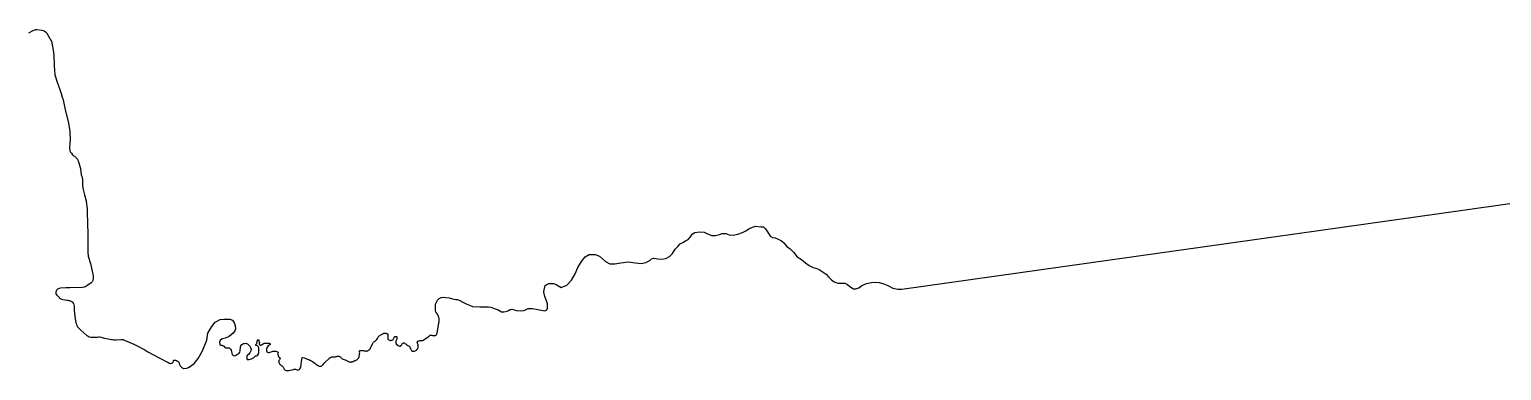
# Model space of a CAD drawing. Header units: millimetres. Extents: x 642261 to 742091, y 6812581 to 6930561.
# Drawn here: x 715102 to 723234, y 6890309 to 6892193 of the extents above; entities that cross this region are included whole.
import ezdxf

# ---------------------------------------------------------------- set-up
doc = ezdxf.new("R2010")
doc.units = ezdxf.units.MM
doc.layers.add('LimiteAreaMunicipio', color=10, linetype='Continuous')

# ---------------------------------------------------------------- blocks, each defined once
blk = doc.blocks.new('compartilhadora_AUTOCAD_OD_1_FMEBLOCK1')
at = {"layer": 'LimiteAreaMunicipio', "color": 7, "linetype": 'Continuous'}
blk.add_lwpolyline([(-9432.26705, -14704.86225), (-9412.19705, -14694.14535), (-9394.50805, -14687.01735), (-9387.05205, -14685.91735), (-9360.48005, -14689.35235), (-9346.66905, -14693.43335), (-9339.83305, -14698.96735), (-9333.04405, -14705.95635), (-9323.07405, -14722.94335), (-9316.43205, -14735.99535), (-9312.15255, -14742.59145), (-9306.67735, -14751.03095), (-9297.67105, -14800.52435), (-9293.59305, -14827.53035), (-9293.08305, -14843.24635), (-9292.07805, -14868.94835), (-9291.54905, -14887.18535), (-9290.26105, -14910.79535), (-9288.00605, -14936.25145), (-9273.26605, -14981.71135), (-9262.96405, -15012.23645), (-9253.36905, -15040.53635), (-9247.78105, -15059.61445), (-9243.19705, -15075.26435), (-9230.69705, -15129.42025), (-9214.72905, -15194.05535), (-9205.13405, -15248.25335), (-9205.01865, -15251.60745), (-9203.55905, -15294.04835), (-9205.14695, -15314.79845), (-9207.45505, -15339.50835), (-9205.99905, -15355.11935), (-9205.72805, -15355.69135), (-9201.61505, -15364.34235), (-9197.10505, -15368.90435), (-9190.18735, -15377.79455), (-9186.95205, -15381.95235), (-9174.28405, -15388.69835), (-9172.12305, -15391.02835), (-9169.70705, -15394.09035), (-9166.15805, -15399.12935), (-9163.61205, -15403.02435), (-9161.69505, -15406.73235), (-9159.25705, -15413.00035), (-9156.08805, -15421.80335), (-9148.00905, -15449.15635), (-9146.71805, -15453.80535), (-9145.78305, -15459.55735), (-9145.07405, -15468.40335), (-9142.15305, -15489.17935), (-9141.14705, -15493.45035), (-9139.80305, -15497.42535), (-9139.30505, -15498.45725), (-9138.00905, -15501.14635), (-9137.16695, -15503.17235), (-9136.58505, -15505.73735), (-9136.15405, -15510.94935), (-9136.13205, -15514.84625), (-9135.06715, -15552.24335), (-9134.01805, -15557.55225), (-9132.89505, -15562.94135), (-9123.73705, -15599.41635), (-9114.68505, -15631.62145), (-9114.41905, -15636.32135), (-9110.15705, -15676.58035), (-9110.08005, -15680.97035), (-9109.98105, -15687.04445), (-9109.90805, -15693.11235), (-9108.67705, -15759.54635), (-9106.22305, -15812.40235), (-9105.77305, -15860.11435), (-9105.73105, -15920.12925), (-9105.03305, -15932.37445), (-9103.98405, -15937.79535), (-9091.60795, -15978.90035), (-9082.27405, -16020.01435), (-9076.64405, -16047.22335), (-9076.01805, -16050.81335), (-9075.98105, -16053.90935), (-9075.96505, -16057.12035), (-9076.35105, -16059.68435), (-9079.28505, -16072.69535), (-9080.39705, -16075.31525), (-9081.14105, -16076.67235), (-9082.94705, -16079.24135), (-9087.85505, -16084.41835), (-9111.59905, -16101.71635), (-9115.79605, -16104.46035), (-9119.37605, -16106.41735), (-9122.12705, -16107.69535), (-9127.35105, -16109.46135), (-9134.73105, -16111.28235), (-9205.69405, -16113.34535), (-9227.24315, -16112.35845), (-9257.75205, -16114.70235), (-9264.22005, -16116.16345), (-9268.90505, -16117.97535), (-9273.15915, -16120.68635), (-9276.95205, -16124.53135), (-9283.35995, -16135.68335), (-9283.19205, -16146.91635), (-9283.18705, -16147.19535), (-9281.55105, -16148.74235), (-9277.33605, -16152.59735), (-9273.02405, -16156.32235), (-9269.97005, -16158.96135), (-9266.11605, -16162.69725), (-9264.04605, -16165.43535), (-9263.57705, -16166.41915), (-9263.60105, -16167.57435), (-9261.71545, -16169.75385), (-9251.70305, -16175.57635), (-9244.86205, -16177.11335), (-9222.53605, -16181.04335), (-9216.20705, -16181.79025), (-9211.85105, -16182.47625), (-9207.91005, -16183.46635), (-9203.95205, -16184.47245), (-9199.68405, -16186.04735), (-9196.41505, -16187.54325), (-9194.21705, -16188.87035), (-9192.15105, -16190.63225), (-9190.33005, -16192.81635), (-9187.48805, -16197.07735), (-9186.03805, -16200.02735), (-9182.34705, -16214.02635), (-9181.31805, -16218.64145), (-9181.28005, -16221.78245), (-9181.24705, -16228.70925), (-9181.15805, -16235.99535), (-9177.89705, -16271.63335), (-9171.71505, -16305.46135), (-9169.21205, -16314.07145), (-9166.04705, -16321.66435), (-9162.31005, -16328.38335), (-9145.56205, -16347.26635), (-9111.57905, -16375.34945), (-9108.51505, -16377.77135), (-9104.50705, -16380.37245), (-9098.84605, -16382.98935), (-9089.41105, -16385.53735), (-9054.76005, -16384.88635), (-9047.73005, -16384.00035), (-9040.96605, -16384.01645), (-9033.01705, -16385.30235), (-9021.24905, -16388.16135), (-8975.47805, -16397.82035), (-8969.43705, -16398.99335), (-8962.05605, -16399.79625), (-8949.53505, -16400.04835), (-8921.85305, -16398.46435), (-8917.94805, -16398.41945), (-8914.28405, -16398.37835), (-8911.51705, -16398.51845), (-8908.24395, -16399.19635), (-8903.12105, -16401.00535), (-8899.14805, -16402.84825), (-8851.30805, -16424.70545), (-8841.15405, -16429.30515), (-8790.67705, -16455.59625), (-8785.32405, -16458.62435), (-8780.15905, -16462.19135), (-8774.16405, -16466.89235), (-8712.68505, -16499.43925), (-8662.73605, -16526.12335), (-8657.45105, -16528.25435), (-8652.66505, -16529.53125), (-8647.16405, -16530.02135), (-8642.55005, -16529.38825), (-8637.96205, -16527.38835), (-8634.32505, -16524.15335), (-8633.27205, -16519.62035), (-8633.30205, -16517.09935), (-8633.31705, -16515.91945), (-8633.12605, -16514.88935), (-8632.60105, -16514.13435), (-8630.93505, -16513.20235), (-8629.07005, -16512.75545), (-8625.72305, -16512.37335), (-8622.21405, -16512.79035), (-8616.02405, -16514.66635), (-8610.59805, -16517.03835), (-8606.47905, -16519.74735), (-8605.13905, -16521.23335), (-8604.28105, -16523.11325), (-8602.16215, -16529.70335), (-8600.40605, -16535.57135), (-8598.47405, -16540.14645), (-8595.69495, -16544.50635), (-8592.47505, -16547.71335), (-8588.43805, -16550.16835), (-8576.93565, -16557.99555), (-8559.88355, -16556.24735), (-8547.01095, -16550.31085), (-8519.30635, -16530.93305), (-8495.71905, -16503.94065), (-8472.45435, -16461.17665), (-8448.89205, -16401.96655), (-8443.01105, -16362.48695), (-8438.30465, -16354.34635), (-8422.00285, -16326.87965), (-8401.81925, -16303.25315), (-8374.50135, -16288.49555), (-8354.08805, -16285.78025), (-8321.57665, -16286.36845), (-8306.47745, -16291.78275), (-8301.15395, -16299.93335), (-8295.54215, -16308.94605), (-8291.52395, -16322.04275), (-8290.61865, -16339.19605), (-8293.24775, -16350.11595), (-8302.61105, -16363.65595), (-8314.62835, -16372.69235), (-8329.70875, -16383.04435), (-8346.86025, -16390.27415), (-8363.94985, -16394.07775), (-8374.75155, -16403.13635), (-8379.19145, -16413.33805), (-8377.75575, -16426.38795), (-8373.72705, -16430.22435), (-8368.33205, -16429.23635), (-8367.07105, -16429.32035), (-8365.82105, -16429.67235), (-8364.64805, -16430.21235), (-8362.49605, -16431.53135), (-8359.89605, -16432.75035), (-8357.17405, -16433.75135), (-8355.23005, -16434.45235), (-8353.48005, -16435.23035), (-8352.35905, -16435.44035), (-8351.47905, -16435.43235), (-8350.96805, -16435.56335), (-8350.77205, -16435.68735), (-8350.63005, -16435.96835), (-8350.55205, -16436.38735), (-8350.59605, -16436.78135), (-8350.76105, -16437.22635), (-8350.97705, -16437.65045), (-8351.11805, -16438.22345), (-8351.02805, -16438.74725), (-8350.81605, -16439.97735), (-8349.04705, -16442.37135), (-8346.35405, -16443.87735), (-8342.79105, -16444.82635), (-8339.55205, -16445.06835), (-8336.43605, -16445.02135), (-8333.66005, -16444.73235), (-8331.14105, -16444.11735), (-8328.79705, -16443.30535), (-8324.61675, -16445.05925), (-8322.11115, -16447.97815), (-8318.37885, -16452.14795), (-8314.51105, -16457.14355), (-8313.31995, -16464.41415), (-8310.93515, -16473.91795), (-8308.92625, -16480.47255), (-8303.78115, -16487.13835), (-8297.44785, -16488.90715), (-8289.51105, -16486.72955), (-8282.73665, -16481.88255), (-8279.38695, -16479.45635), (-8275.20395, -16477.33935), (-8270.86225, -16473.16515), (-8267.27635, -16467.60375), (-8265.20265, -16460.15575), (-8264.11555, -16452.80045), (-8262.88775, -16445.29755), (-8261.88145, -16438.22605), (-8260.28435, -16432.27885), (-8256.62145, -16426.77405), (-8252.33475, -16424.09245), (-8246.83195, -16421.19025), (-8241.03425, -16419.92425), (-8235.43885, -16419.29005), (-8229.42535, -16420.91245), (-8224.65165, -16421.59175), (-8220.78195, -16425.21295), (-8216.59775, -16429.57505), (-8211.34625, -16434.43085), (-8207.64935, -16442.41095), (-8204.56635, -16451.17345), (-8205.72965, -16461.12385), (-8211.20035, -16471.02215), (-8219.21945, -16480.24275), (-8225.89485, -16486.89015), (-8227.88465, -16492.10645), (-8228.70415, -16497.18955), (-8228.05175, -16503.10025), (-8225.62285, -16508.69515), (-8214.85355, -16508.08015), (-8202.26575, -16505.78735), (-8190.09055, -16498.90435), (-8179.83705, -16489.14335), (-8174.04905, -16488.49835), (-8168.79505, -16485.97035), (-8164.76805, -16481.03235), (-8162.47005, -16475.94935), (-8161.56005, -16470.46435), (-8161.67205, -16464.01735), (-8161.74705, -16458.53025), (-8161.79105, -16452.06335), (-8161.75805, -16444.15335), (-8162.46205, -16440.56235), (-8164.39405, -16436.93835), (-8168.50005, -16433.50835), (-8173.97105, -16431.57535), (-8176.47695, -16431.29235), (-8177.50915, -16431.08645), (-8178.55905, -16430.41635), (-8178.85405, -16429.94435), (-8179.01805, -16428.43035), (-8178.70205, -16427.25135), (-8178.07795, -16425.91335), (-8176.81705, -16424.20035), (-8174.83695, -16422.02345), (-8172.43705, -16418.58755), (-8170.31205, -16413.73535), (-8169.87795, -16408.08735), (-8169.82505, -16405.54035), (-8169.27805, -16403.41735), (-8168.48195, -16401.72235), (-8167.63305, -16400.63525), (-8166.27305, -16399.64035), (-8164.89505, -16399.18845), (-8163.34505, -16399.23135), (-8162.54205, -16399.61735), (-8161.94205, -16400.62635), (-8161.45405, -16402.24635), (-8161.17805, -16404.64535), (-8160.70305, -16406.99645), (-8159.06505, -16410.66935), (-8158.26415, -16412.70035), (-8158.02005, -16414.25835), (-8158.22105, -16415.71235), (-8158.82505, -16416.92835), (-8159.33705, -16417.96135), (-8160.19705, -16421.82955), (-8158.94205, -16425.88835), (-8155.28605, -16428.56145), (-8154.80705, -16428.80835), (-8150.27705, -16428.65445), (-8146.64415, -16427.01835), (-8137.81905, -16421.28935), (-8134.55705, -16419.41345), (-8132.64605, -16418.74435), (-8130.20315, -16418.40345), (-8126.65405, -16418.34935), (-8121.10105, -16418.49235), (-8108.85705, -16417.54535), (-8106.14505, -16417.88035), (-8103.50305, -16418.39235), (-8101.08105, -16419.40935), (-8099.61705, -16420.36135), (-8098.76305, -16421.27825), (-8098.11405, -16422.60735), (-8097.97805, -16423.62435), (-8098.07205, -16424.82135), (-8098.48015, -16425.80135), (-8099.48505, -16426.79125), (-8101.07905, -16427.60135), (-8105.07805, -16429.49335), (-8109.97505, -16432.81435), (-8116.76005, -16443.48535), (-8118.43805, -16447.21635), (-8119.47805, -16451.54635), (-8119.70505, -16455.23835), (-8119.45605, -16458.50435), (-8119.07405, -16461.64735), (-8117.07405, -16465.80035), (-8114.25605, -16468.05035), (-8110.54205, -16469.47135), (-8105.10305, -16469.53735), (-8099.36715, -16468.31035), (-8093.74905, -16466.29635), (-8088.74395, -16464.42935), (-8083.67805, -16463.09635), (-8078.84095, -16462.35335), (-8073.88305, -16462.33525), (-8068.46605, -16463.17735), (-8062.49405, -16464.57935), (-8058.22405, -16466.21735), (-8056.56005, -16467.29935), (-8055.60905, -16468.79035), (-8055.51295, -16470.20535), (-8055.87705, -16472.21035), (-8056.73205, -16475.08345), (-8057.37005, -16478.83635), (-8056.88005, -16482.75435), (-8055.57205, -16486.86925), (-8053.25805, -16491.53735), (-8050.52305, -16495.72345), (-8048.30405, -16497.46235), (-8046.99505, -16498.44235), (-8045.76905, -16499.01035), (-8044.66715, -16499.46935), (-8044.26405, -16499.80635), (-8043.96405, -16500.68735), (-8043.96065, -16501.75365), (-8044.27405, -16503.08335), (-8044.78905, -16504.28735), (-8045.90005, -16506.09135), (-8048.07005, -16509.56635), (-8050.58205, -16514.79735), (-8051.58395, -16519.97135), (-8051.23505, -16524.89635), (-8049.22895, -16529.57535), (-8046.65005, -16533.38235), (-8038.54505, -16541.08435), (-8034.86805, -16542.94835), (-8032.28905, -16544.19035), (-8029.99805, -16545.61135), (-8028.36605, -16547.16635), (-8026.21805, -16550.31835), (-8024.89105, -16553.38435), (-8024.00405, -16556.69635), (-8022.56205, -16560.85535), (-8020.48405, -16564.54035), (-8016.43405, -16567.51135), (-8011.42005, -16569.30935), (-8011.26515, -16569.36435), (-8005.23305, -16569.66635), (-7996.66905, -16569.27235), (-7970.83405, -16563.53925), (-7965.49705, -16562.25225), (-7962.49605, -16562.17235), (-7959.02805, -16562.55435), (-7954.86105, -16563.82635), (-7950.35905, -16564.98335), (-7946.48105, -16565.40435), (-7942.21105, -16564.97035), (-7937.71205, -16563.10635), (-7934.58905, -16560.03735), (-7932.07195, -16555.20245), (-7930.08405, -16548.66635), (-7923.95505, -16508.41735), (-7923.54705, -16504.05935), (-7922.98705, -16501.66245), (-7922.62505, -16500.56035), (-7922.16205, -16499.64535), (-7921.24205, -16498.91125), (-7919.95105, -16498.51535), (-7911.40905, -16499.66245), (-7905.34805, -16501.85435), (-7898.75205, -16504.16835), (-7892.31205, -16506.68535), (-7885.68005, -16509.37235), (-7879.69805, -16511.72245), (-7875.50895, -16513.63435), (-7871.03205, -16515.94935), (-7864.98595, -16519.20545), (-7852.72005, -16528.07335), (-7848.23905, -16532.19035), (-7842.89895, -16536.50235), (-7837.20205, -16540.33735), (-7832.16905, -16542.86935), (-7827.84505, -16544.57825), (-7823.04405, -16545.77035), (-7816.94905, -16545.61735), (-7812.65105, -16543.64635), (-7809.10805, -16540.00035), (-7805.34005, -16535.48635), (-7800.87505, -16529.70635), (-7792.53005, -16521.05325), (-7777.55005, -16506.14535), (-7772.89905, -16502.46035), (-7769.32005, -16499.82625), (-7766.64005, -16498.06545), (-7764.40105, -16496.76725), (-7761.46605, -16495.41635), (-7758.57405, -16494.53425), (-7755.34605, -16493.90925), (-7752.18105, -16493.80235), (-7747.74405, -16493.73435), (-7743.59015, -16493.69435), (-7738.80905, -16493.41635), (-7734.59105, -16492.20945), (-7731.54805, -16491.17225), (-7729.67605, -16490.77135), (-7726.58005, -16490.66635), (-7722.27405, -16490.60135), (-7718.24205, -16490.78325), (-7714.49905, -16491.90235), (-7712.45305, -16493.28125), (-7711.00705, -16494.80635), (-7708.53105, -16497.41745), (-7701.09705, -16504.52135), (-7695.11105, -16507.43735), (-7684.22505, -16511.22035), (-7661.58805, -16521.18835), (-7658.09505, -16522.32045), (-7654.93805, -16522.81735), (-7651.93005, -16522.75635), (-7648.72605, -16522.27135), (-7645.94405, -16521.37735), (-7642.97905, -16520.10935), (-7640.85205, -16519.00745), (-7634.88705, -16516.48235), (-7630.42605, -16515.02335), (-7626.81805, -16513.62735), (-7624.02205, -16512.29935), (-7620.09505, -16510.01035), (-7615.55605, -16506.47135), (-7612.41305, -16503.12825), (-7610.01505, -16499.13635), (-7607.69095, -16494.13735), (-7604.89405, -16478.06135), (-7604.39605, -16471.80435), (-7604.56705, -16467.52245), (-7605.10305, -16465.16835), (-7605.28705, -16464.36935), (-7605.43205, -16463.74135), (-7605.47205, -16462.97935), (-7605.29405, -16461.83935), (-7604.80605, -16460.82835), (-7604.26905, -16460.25835), (-7602.97105, -16459.53735), (-7601.78505, -16459.12035), (-7598.66405, -16458.36935), (-7594.68905, -16458.10135), (-7589.86105, -16458.35245), (-7584.66905, -16459.00235), (-7580.12105, -16459.90335), (-7575.97905, -16460.81035), (-7572.42005, -16461.51645), (-7568.96605, -16461.84525), (-7565.45705, -16461.74535), (-7561.81905, -16460.51125), (-7558.63195, -16458.75325), (-7553.90205, -16455.37835), (-7550.44005, -16452.52635), (-7547.07505, -16448.84035), (-7544.29505, -16444.90035), (-7542.02805, -16440.87135), (-7535.54805, -16427.88235), (-7533.18505, -16422.64935), (-7531.07705, -16418.85735), (-7529.33205, -16416.05635), (-7527.50505, -16413.71325), (-7525.57505, -16411.66835), (-7523.05605, -16409.50435), (-7519.63505, -16406.81535), (-7516.14605, -16404.16525), (-7512.86205, -16401.39945), (-7509.65805, -16397.66925), (-7506.68605, -16393.30345), (-7504.58205, -16389.69635), (-7502.54105, -16385.16535), (-7501.36005, -16382.63335), (-7501.15805, -16382.34235), (-7500.30605, -16381.11935), (-7499.27255, -16380.15135), (-7496.68405, -16378.36835), (-7484.23605, -16371.30735), (-7476.43105, -16366.05735), (-7473.53905, -16364.49335), (-7471.10905, -16363.89335), (-7464.07905, -16363.79735), (-7461.19305, -16363.78835), (-7458.63905, -16363.83535), (-7456.38895, -16364.28135), (-7454.34695, -16364.96735), (-7451.87805, -16366.06835), (-7450.20605, -16367.08335), (-7449.29305, -16367.86935), (-7449.00205, -16368.27535), (-7448.42005, -16369.60335), (-7448.02705, -16371.09135), (-7448.00205, -16373.96735), (-7448.11395, -16377.11235), (-7448.66805, -16381.40735), (-7449.10605, -16385.06735), (-7449.53905, -16389.12735), (-7449.60305, -16392.10135), (-7448.92405, -16395.11635), (-7448.62005, -16395.76535), (-7447.48905, -16398.17835), (-7444.09705, -16400.26135), (-7436.43105, -16402.92535), (-7433.85905, -16403.34525), (-7431.80805, -16403.12435), (-7428.59705, -16402.72435), (-7426.36005, -16401.99335), (-7424.20805, -16401.08235), (-7421.68805, -16399.49235), (-7419.45205, -16397.34445), (-7417.31105, -16394.13735), (-7415.85605, -16391.18735), (-7414.74005, -16388.24945), (-7413.97505, -16386.24535), (-7413.14005, -16384.64035), (-7412.49705, -16383.68635), (-7411.91605, -16383.13835), (-7410.80505, -16382.53425), (-7408.34005, -16381.74635), (-7405.85305, -16381.32735), (-7403.63905, -16381.33335), (-7401.44705, -16382.01535), (-7400.08505, -16382.95235), (-7399.20005, -16384.24735), (-7398.74905, -16385.61735), (-7398.54805, -16388.14135), (-7398.75905, -16391.73035), (-7399.64005, -16396.16825), (-7401.16405, -16400.36645), (-7402.54405, -16403.70835), (-7404.04605, -16407.78325), (-7404.88505, -16411.11335), (-7404.58505, -16416.19435), (-7402.39605, -16421.29035), (-7392.29005, -16431.70735), (-7388.85005, -16434.02635), (-7384.33205, -16435.21335), (-7379.69305, -16434.44235), (-7376.29305, -16431.42125), (-7374.18105, -16428.69535), (-7371.75305, -16425.00235), (-7369.32105, -16421.21435), (-7367.67005, -16418.91935), (-7366.86905, -16418.23635), (-7363.94605, -16417.24635), (-7361.87605, -16417.19545), (-7359.55605, -16417.49435), (-7356.66315, -16418.28345), (-7354.48305, -16419.46535), (-7351.68805, -16421.61335), (-7348.52005, -16424.35435), (-7344.53005, -16427.64425), (-7339.32005, -16430.69835), (-7334.98205, -16432.66425), (-7331.38005, -16434.56235), (-7329.75605, -16436.30335), (-7328.15905, -16438.54245), (-7326.67605, -16441.16425), (-7325.35905, -16444.36335), (-7323.73805, -16448.82135), (-7322.28705, -16452.20235), (-7320.35505, -16455.95235), (-7317.62905, -16459.25335), (-7312.84805, -16461.84845), (-7307.62605, -16462.44835), (-7305.53605, -16462.15225), (-7302.93805, -16461.78435), (-7298.75905, -16460.50145), (-7294.45105, -16458.49635), (-7290.80705, -16456.21635), (-7287.85905, -16453.59935), (-7285.49405, -16450.72335), (-7283.45405, -16446.83335), (-7282.24905, -16442.94135), (-7281.51705, -16438.85335), (-7281.47215, -16435.14235), (-7281.62605, -16431.60535), (-7282.10905, -16427.84935), (-7285.06605, -16418.46435), (-7285.86905, -16415.36835), (-7286.16305, -16413.51235), (-7286.12105, -16411.90035), (-7285.87805, -16410.71535), (-7285.37705, -16409.84725), (-7284.61105, -16408.98835), (-7282.99515, -16407.84835), (-7280.78105, -16406.75635), (-7277.65505, -16405.63935), (-7273.98705, -16404.66045), (-7270.60105, -16403.93025), (-7267.51805, -16403.78235), (-7264.00505, -16403.70135), (-7260.17905, -16403.66045), (-7255.88205, -16403.19835), (-7252.25305, -16401.76135), (-7247.35805, -16399.08835), (-7228.27205, -16384.73945), (-7225.28405, -16382.51835), (-7223.01305, -16380.80835), (-7220.61005, -16378.82335), (-7218.79105, -16377.29545), (-7216.92605, -16375.83235), (-7215.51005, -16374.90135), (-7214.91505, -16374.59645), (-7213.83605, -16374.30225), (-7211.67705, -16374.05635), (-7209.25505, -16374.04835), (-7206.11005, -16374.52235), (-7202.85805, -16375.28335), (-7198.92505, -16376.19435), (-7195.18105, -16376.90135), (-7191.93805, -16377.05535), (-7188.86905, -16376.87135), (-7185.25605, -16375.74225), (-7181.89115, -16373.67635), (-7179.28505, -16370.22235), (-7177.72005, -16366.79435), (-7176.05105, -16362.02835), (-7171.32905, -16329.81345), (-7166.88805, -16306.14425), (-7166.31005, -16302.90425), (-7165.88605, -16300.33535), (-7165.60795, -16297.83135), (-7165.48705, -16294.89335), (-7165.51605, -16291.57435), (-7165.56605, -16288.41745), (-7165.61905, -16285.29425), (-7166.09905, -16282.07935), (-7166.76605, -16279.43635), (-7167.61505, -16276.78035), (-7169.58505, -16270.84335), (-7175.16105, -16257.39035), (-7179.82205, -16250.75235), (-7182.69405, -16248.28835), (-7184.14005, -16246.36835), (-7185.33715, -16236.91205), (-7185.61015, -16217.15335), (-7185.01905, -16202.54785), (-7179.19325, -16192.19145), (-7174.84115, -16180.13325), (-7165.39875, -16171.79255), (-7153.98295, -16165.99415), (-7142.89765, -16164.63185), (-7127.88875, -16165.95995), (-7110.50885, -16168.68275), (-7091.02105, -16173.85735), (-7082.91705, -16175.12035), (-7073.85795, -16176.61165), (-7066.67305, -16176.60745), (-7055.02775, -16180.94855), (-7030.93685, -16193.52205), (-7016.02205, -16200.55245), (-6998.47475, -16209.00755), (-6980.29665, -16215.77915), (-6940.50555, -16217.23885), (-6908.15485, -16217.92985), (-6893.51555, -16217.36435), (-6879.90405, -16219.98645), (-6870.07385, -16223.85745), (-6855.71395, -16228.85535), (-6840.15125, -16234.84825), (-6821.11965, -16245.94475), (-6808.63465, -16245.04215), (-6797.40715, -16244.32695), (-6789.27325, -16242.27005), (-6782.43635, -16237.31815), (-6773.79275, -16233.07335), (-6764.34575, -16231.51205), (-6737.46205, -16238.39945), (-6715.42295, -16239.17275), (-6697.60405, -16237.56975), (-6685.64375, -16232.72975), (-6674.25605, -16226.76335), (-6650.11135, -16227.88575), (-6611.25365, -16234.94465), (-6581.29645, -16240.55105), (-6570.92575, -16233.71295), (-6567.75095, -16224.31695), (-6566.83765, -16200.68045), (-6573.26475, -16185.45675), (-6582.26505, -16160.84095), (-6587.86515, -16137.46045), (-6585.83435, -16123.03405), (-6580.46485, -16099.84625), (-6571.21025, -16093.89715), (-6559.61385, -16088.50535), (-6544.39905, -16088.13625), (-6533.09965, -16089.21615), (-6518.24475, -16094.24875), (-6492.07155, -16110.25215), (-6460.37535, -16098.36115), (-6434.45605, -16070.35975), (-6413.96245, -16034.82185), (-6399.77805, -15999.98295), (-6378.60145, -15966.56845), (-6358.79685, -15941.87565), (-6337.00885, -15928.82745), (-6304.01835, -15929.42985), (-6280.52265, -15937.69145), (-6246.95055, -15968.25965), (-6223.23135, -15979.94285), (-6195.40325, -15980.71015), (-6162.35495, -15974.01275), (-6119.94055, -15969.96945), (-6083.30175, -15974.66055), (-6048.60165, -15977.79695), (-6023.51245, -15973.18265), (-6001.25585, -15961.78915), (-5991.78985, -15951.94995), (-5980.44385, -15949.63235), (-5959.37525, -15952.29975), (-5936.34165, -15955.18705), (-5912.90075, -15951.62785), (-5892.46965, -15939.94755), (-5876.06275, -15923.05175), (-5861.69345, -15899.92245), (-5847.45655, -15883.86015), (-5834.02785, -15870.56555), (-5818.82685, -15862.63485), (-5805.19765, -15852.66375), (-5790.19515, -15846.20265), (-5777.51155, -15830.67635), (-5767.14135, -15817.09855), (-5753.23565, -15807.82445), (-5725.65415, -15802.77055), (-5701.50875, -15805.47315), (-5683.16945, -15813.80475), (-5659.90595, -15824.37365), (-5639.37955, -15823.17015), (-5617.38955, -15818.92425), (-5602.83245, -15812.64265), (-5582.52945, -15812.22315), (-5564.08695, -15819.42655), (-5541.93845, -15821.79765), (-5515.95185, -15816.90795), (-5489.18895, -15806.68825), (-5467.51255, -15796.46565), (-5453.96665, -15786.90545), (-5435.11685, -15778.47335), (-5415.41785, -15771.84975), (-5388.69885, -15775.25305), (-5374.20125, -15776.34345), (-5363.70035, -15786.08475), (-5351.34305, -15803.28985), (-5336.71205, -15826.68255), (-5324.62555, -15834.94075), (-5310.16705, -15836.99705), (-5291.90515, -15844.71355), (-5273.94105, -15852.38905), (-5260.75255, -15865.20435), (-5244.43675, -15884.73985), (-5225.90095, -15898.12895), (-5208.45145, -15915.92785), (-5187.34065, -15940.82055), (-5163.08535, -15955.89415), (-5142.16965, -15974.09705), (-5121.42365, -15988.97195), (-5100.15415, -16001.23605), (-5083.73825, -16004.41425), (-5065.77595, -16011.00975), (-5049.81365, -16022.62135), (-5037.84285, -16030.11935), (-5027.72895, -16037.29165), (-5013.88325, -16052.65945), (-4998.99715, -16069.18205), (-4982.70655, -16079.13185), (-4962.49855, -16087.20765), (-4940.03165, -16086.48415), (-4924.25945, -16087.61095), (-4910.27245, -16095.15795), (-4897.11755, -16106.08065), (-4876.47615, -16118.06955), (-4863.38185, -16118.24455), (-4846.53125, -16112.19365), (-4830.45735, -16100.21035), (-4804.26295, -16089.38045), (-4777.63135, -16082.91135), (-4754.41625, -16080.98645), (-4734.80925, -16083.08525), (-4714.93125, -16088.10895), (-4687.22875, -16100.40405), (-4660.12525, -16113.97965), (-4631.96025, -16121.05775), (-4610.40665, -16120.38405), (-1785.77465, -15721.72735), (-180.44235, -15495.46465)], dxfattribs=at)

msp = doc.modelspace()

# ---------------------------------------------------------------- block references
at = {"layer": 'LimiteAreaMunicipio', "color": 7, "linetype": 'Continuous'}
msp.add_blockref('compartilhadora_AUTOCAD_OD_1_FMEBLOCK1', (724530.78, 6906878.7573), dxfattribs=at)

doc.saveas('drawing.dxf')
